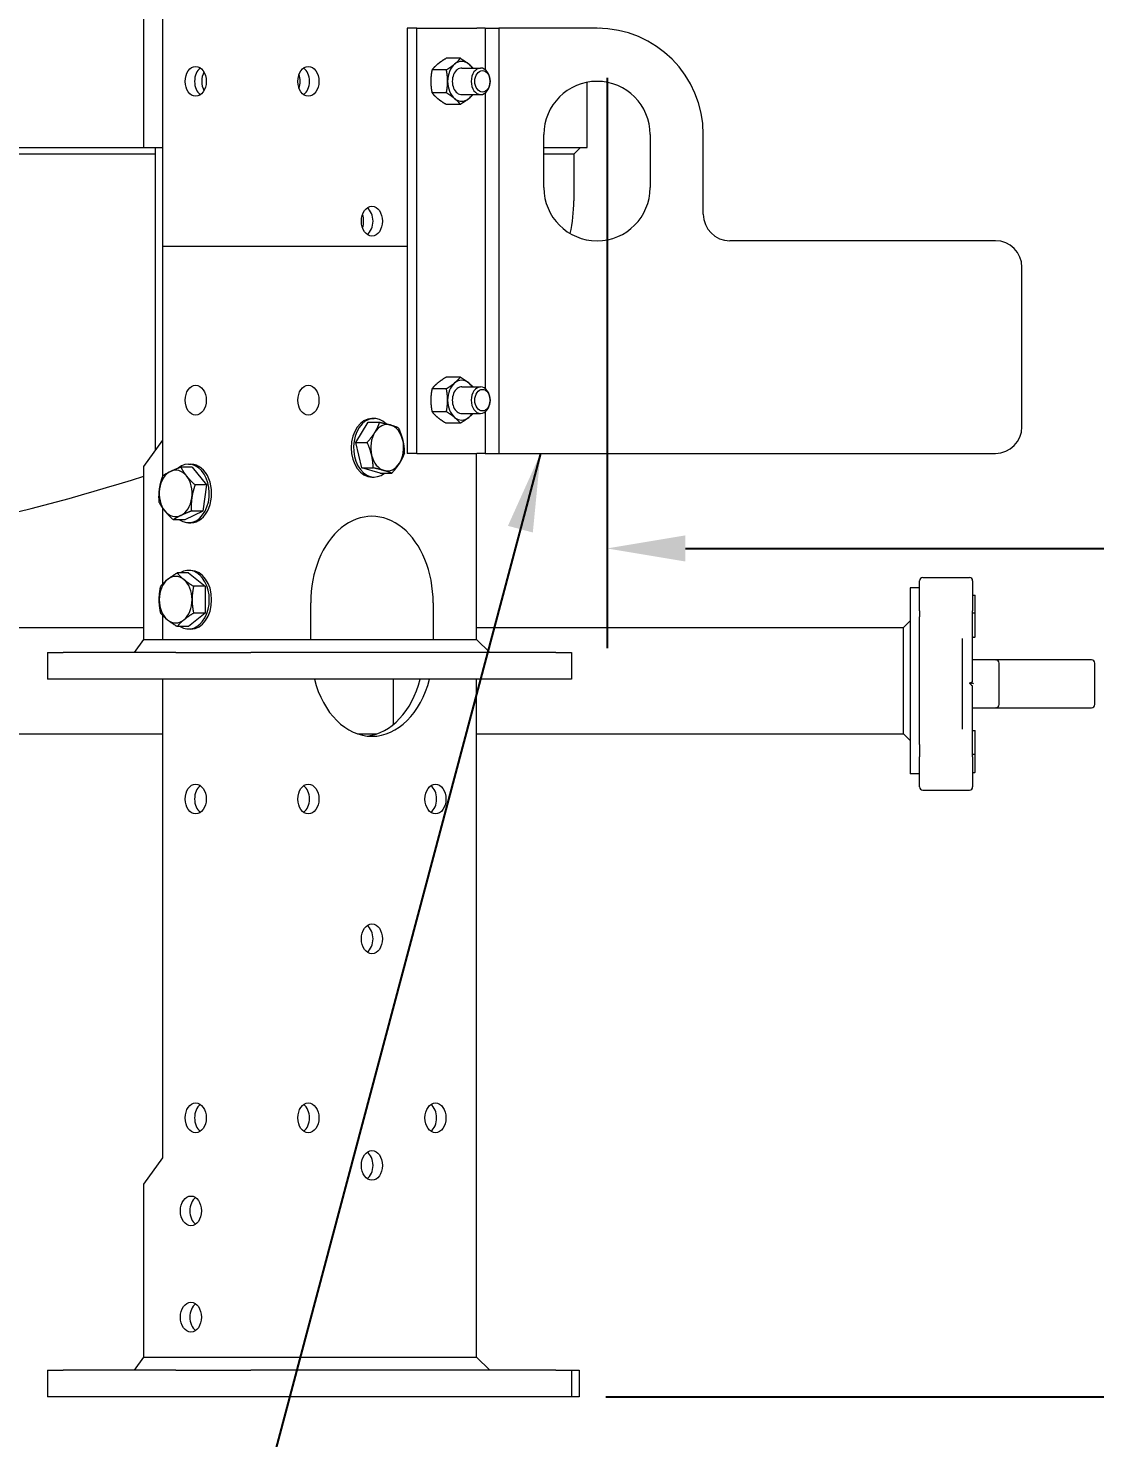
# Model space of a CAD drawing. Header units: inches. Extents: x 19 to 503, y 7 to 322.
# Drawn here: x 105.43 to 125.51, y 44.22 to 70.74 of the extents above; entities that cross this region are included whole.
import ezdxf

# ---------------------------------------------------------------- set-up
doc = ezdxf.new("R2010")
doc.units = ezdxf.units.IN
doc.header["$LTSCALE"] = 15
doc.header["$MEASUREMENT"] = 0
for name, color, linetype, lineweight in [('Dimension (ANSI)', 7, 'Continuous', 25), ('Symbol (ANSI)', 7, 'Continuous', 25), ('Visible (ANSI)', 7, 'Continuous', 50)]:
    doc.layers.add(name, color=color, linetype=linetype, lineweight=lineweight)
doc.styles.add('MEMCOR Medium', font='arial.ttf')
doc.dimstyles.new('Default (ANSI)', dxfattribs={"dimscale": 15, "dimtxt": 0.15, "dimasz": 0.098425, "dimexe": 0.125, "dimexo": 0.0625, "dimgap": 0.031496, "dimtad": 0, "dimtih": 1, "dimtoh": 1, "dimdec": 4, "dimrnd": 1e-08, "dimzin": 3, "dimdsep": 46, "dimlunit": 5, "dimtxsty": 'MEMCOR Medium', "dimcen": 0.09, "dimdle": 0.393701, "dimclrd": 256, "dimclre": 256, "dimclrt": 256, "dimadec": 0, "dimazin": 1, "dimtfac": 0.8, "dimtofl": 0, "dimtmove": 0, "dimatfit": 3, "dimfxl": 1, "dimfrac": 1, "dimtolj": 1, "dimtzin": 4, "dimlwd": -1, "dimlwe": -1, "dimarcsym": 0})
doc.dimstyles.new('Default (ANSI)$7', dxfattribs={"dimscale": 15, "dimtxt": 0.15, "dimasz": 0.098425, "dimexe": 0.125, "dimexo": 0.0625, "dimgap": 0.031496, "dimtad": 0, "dimtih": 1, "dimtoh": 1, "dimdec": 4, "dimrnd": 1e-08, "dimzin": 3, "dimdsep": 46, "dimlunit": 5, "dimtxsty": 'MEMCOR Medium', "dimcen": 0.09, "dimdle": 0.393701, "dimclrd": 256, "dimclre": 256, "dimclrt": 256, "dimadec": 0, "dimazin": 1, "dimtfac": 0.8, "dimtofl": 0, "dimtmove": 0, "dimatfit": 3, "dimfxl": 1, "dimfrac": 1, "dimtolj": 1, "dimtzin": 4, "dimlwd": -1, "dimlwe": -1, "dimarcsym": 0})

# ---------------------------------------------------------------- blocks, each defined once
blk = doc.blocks.new('*D18')
at = {"layer": 'Defpoints', "color": 0, "transparency": 16777216}
for p in [(117.706, 77.494), (115.368, 44.987), (162.613, 44.987)]:
    blk.add_point(p, dxfattribs=at)
at = {"layer": 'Dimension (ANSI)', "transparency": 16777216}
for p, q in [((118.643, 77.494), (164.488, 77.494)), ((162.613, 76.018), (162.613, 65.455)), ((162.613, 46.464), (162.613, 57.027)), ((116.306, 44.987), (164.488, 44.987))]:
    blk.add_line(p, q, dxfattribs=at)
for points in [[(162.367, 76.018), (162.859, 76.018), (162.613, 77.494)], [(162.367, 46.464), (162.859, 46.464), (162.613, 44.987)]]:
    blk.add_solid(points, dxfattribs=at)
at = {"layer": 'Dimension (ANSI)', "transparency": 16777216, "char_height": 2.25, "attachment_point": 5, "style": 'MEMCOR Medium'}
for s, insert in [('\\A1; 32{\\H0.8x;\\S1#2;} in', (162.613, 63.541)), ('\\A1;[825.7 mm]', (162.613, 59.326))]:
    blk.add_mtext(s, dxfattribs=dict(at, insert=insert))
blk = doc.blocks.new('*D23')
at = {"layer": 'Defpoints', "color": 0, "transparency": 16777216}
for p in [(116.331, 70.744), (152.331, 70.744), (152.331, 60.952)]:
    blk.add_point(p, dxfattribs=at)
at = {"layer": 'Dimension (ANSI)', "transparency": 16777216}
for p, q in [((116.331, 69.807), (116.331, 59.077)), ((152.331, 69.807), (152.331, 59.077)), ((117.807, 60.952), (126.206, 60.952)), ((150.854, 60.952), (142.456, 60.952))]:
    blk.add_line(p, q, dxfattribs=at)
for points in [[(117.807, 61.198), (117.807, 60.706), (116.331, 60.952)], [(150.854, 61.198), (150.854, 60.706), (152.331, 60.952)]]:
    blk.add_solid(points, dxfattribs=at)
at = {"layer": 'Dimension (ANSI)', "transparency": 16777216, "char_height": 2.25, "attachment_point": 5, "style": 'MEMCOR Medium'}
for s, insert in [('\\A1; 36 in', (134.331, 62.574)), ('\\A1;[914.4 mm]', (134.331, 59.037))]:
    blk.add_mtext(s, dxfattribs=dict(at, insert=insert))

msp = doc.modelspace()

# ---------------------------------------------------------------- linework, layer by layer
at = {"layer": 'Visible (ANSI)', "linetype": 'Continuous', "lineweight": 18}
for p, q in [((107.605108, 80.14137), (107.605108, 68.49437)), ((107.96741, 62.99137), (107.96741, 80.14137)), ((112.570759, 70.74137), (112.570759, 62.74137)), ((112.747536, 70.74137), (112.570759, 70.74137)), ((112.747536, 70.74137), (113.878907, 70.74137)), ((112.747536, 62.74137), (112.747536, 70.74137)), ((114.036529, 70.74137), (113.878907, 70.74137)), ((114.036529, 70.74137), (114.294592, 70.74137)), ((114.036529, 70.74137), (114.036529, 69.960629)), ((116.142511, 70.74137), (114.294592, 70.74137)), ((114.294592, 70.74137), (114.294592, 62.74137)), ((113.570966, 70.174383), (113.30155, 70.174383)), ((113.305801, 69.957876), (113.036385, 69.957876)), ((113.594595, 69.99137), (113.951602, 69.99137)), ((113.305801, 69.524864), (113.036385, 69.524864)), ((114.036529, 69.52211), (114.036529, 63.960629)), ((114.128358, 69.745317), (114.128345, 69.746235)), ((114.128358, 69.737423), (114.128345, 69.736505)), ((115.956301, 68.49437), (115.956301, 69.72388)), ((113.570966, 69.308357), (113.30155, 69.308357)), ((113.594595, 69.49137), (113.951602, 69.49137)), ((115.142511, 67.74137), (115.142511, 68.74137)), ((117.142511, 68.74137), (117.142511, 67.74137)), ((118.142511, 67.24137), (118.142511, 68.74137)), ((82.806569, 68.49437), (107.605108, 68.49437)), ((107.605108, 68.49437), (107.96741, 68.49437)), ((107.827651, 62.793721), (107.827651, 68.49437)), ((115.142511, 68.49437), (115.956301, 68.49437)), ((115.705839, 68.36937), (115.830839, 68.49437)), ((107.827651, 68.36937), (82.584026, 68.36937)), ((115.705839, 68.36937), (115.142511, 68.36937)), ((115.705839, 68.36937), (115.705839, 67.49437)), ((107.96741, 66.63737), (109.160092, 66.63737)), ((107.96741, 62.315168), (107.96741, 66.63737)), ((109.160092, 66.63737), (110.135899, 66.63737)), ((110.135899, 66.63737), (112.570759, 66.63737)), ((123.642511, 66.74137), (118.642511, 66.74137)), ((124.142511, 63.24137), (124.142511, 66.24137)), ((113.305801, 63.957876), (113.036385, 63.957876)), ((113.570966, 64.174383), (113.30155, 64.174383)), ((113.594595, 63.99137), (113.951602, 63.99137)), ((114.128358, 63.745317), (114.128345, 63.746235)), ((114.128358, 63.737423), (114.128345, 63.736505)), ((111.904872, 63.398551), (111.949415, 63.398551)), ((113.305801, 63.524864), (113.036385, 63.524864)), ((113.594595, 63.49137), (113.951602, 63.49137)), ((114.036529, 63.52211), (114.036529, 62.74137)), ((111.599341, 62.947892), (111.835935, 63.326382)), ((111.835935, 63.326382), (112.051372, 63.326382)), ((113.570966, 63.308357), (113.30155, 63.308357)), ((107.613857, 62.49137), (107.96741, 62.99137)), ((111.71282, 62.46888), (111.599341, 62.947892)), ((111.599341, 62.947892), (111.814778, 62.947892)), ((112.747536, 62.74137), (112.570759, 62.74137)), ((112.747536, 62.74137), (113.878907, 62.74137)), ((113.875942, 59.24137), (113.875942, 62.74137)), ((113.875942, 59.24137), (113.875942, 62.74137)), ((114.036529, 62.74137), (113.878907, 62.74137)), ((114.036529, 62.74137), (114.294592, 62.74137)), ((114.294592, 62.74137), (123.642511, 62.74137)), ((107.613857, 59.24137), (107.613857, 62.49137)), ((108.523083, 62.482789), (108.307646, 62.482789)), ((108.453198, 62.538551), (108.49774, 62.538551)), ((108.523083, 62.482789), (108.791522, 62.149488)), ((112.062894, 62.368357), (111.71282, 62.46888)), ((111.71282, 62.46888), (111.928258, 62.46888)), ((112.062894, 62.368357), (112.278332, 62.368357)), ((108.791522, 62.149488), (108.576085, 62.149488)), ((108.791522, 62.149488), (108.721637, 61.654069)), ((111.904872, 62.296189), (111.949415, 62.296189)), ((107.96741, 60.284513), (107.96741, 61.710041)), ((108.721637, 61.654069), (108.383313, 61.49195)), ((108.721637, 61.654069), (108.5062, 61.654069)), ((108.383313, 61.49195), (108.167876, 61.49195)), ((108.453198, 61.436189), (108.49774, 61.436189)), ((108.453168, 60.492551), (108.237731, 60.492551)), ((108.453168, 60.492551), (108.762542, 60.239997)), ((108.49774, 60.538551), (108.453198, 60.538551)), ((108.762542, 60.239997), (108.547105, 60.239997)), ((108.762542, 60.239997), (108.762572, 59.734816)), ((122.034413, 60.212748), (122.034413, 56.712748)), ((122.213713, 60.212748), (122.034413, 60.212748)), ((122.213713, 59.827589), (122.213713, 60.345157)), ((122.273713, 60.405157), (123.153713, 60.405157)), ((123.213713, 60.345157), (123.213713, 59.827589)), ((123.223713, 60.071675), (123.253713, 60.071675)), ((123.263713, 59.747679), (123.263713, 60.061675)), ((107.96741, 59.24137), (107.96741, 59.690204)), ((108.762572, 59.734816), (108.453228, 59.482188)), ((108.762572, 59.734816), (108.547135, 59.734816)), ((110.752288, 59.24137), (110.752288, 59.92737)), ((113.057456, 59.92737), (113.057456, 59.24137)), ((122.213713, 59.77993), (122.213713, 59.827589)), ((122.213713, 59.77993), (122.213713, 59.662942)), ((123.213713, 59.827589), (123.213713, 59.77993)), ((123.213713, 58.455657), (123.213713, 59.77993)), ((123.223713, 59.737679), (123.253713, 59.737679)), ((123.263713, 59.743025), (123.263713, 59.747679)), ((123.263713, 59.459795), (123.263713, 59.743025)), ((102.518013, 59.462748), (107.613857, 59.462748)), ((108.453228, 59.482188), (108.237791, 59.482188)), ((108.49774, 59.436189), (108.453198, 59.436189)), ((113.875942, 59.462748), (121.909413, 59.462748)), ((121.909413, 59.462748), (122.034413, 59.587748)), ((121.909413, 57.777257), (121.909413, 59.462748)), ((122.213713, 57.262553), (122.213713, 59.662942)), ((123.263713, 59.444448), (123.263713, 59.459795)), ((123.263713, 59.295221), (123.263713, 59.444448)), ((107.43708, 58.99137), (107.613857, 59.24137)), ((107.613857, 59.24137), (109.160092, 59.24137)), ((109.160092, 59.24137), (110.135899, 59.24137)), ((110.135899, 59.24137), (113.673846, 59.24137)), ((113.673846, 59.24137), (113.875942, 59.24137)), ((113.875942, 59.24137), (114.125942, 58.99137)), ((123.013713, 59.256333), (123.013713, 57.553982)), ((123.223713, 59.285221), (123.253713, 59.285221)), ((105.798355, 58.99137), (106.091248, 58.99137)), ((105.798355, 58.99137), (105.798355, 58.49137)), ((108.212568, 58.99137), (106.091248, 58.99137)), ((108.212568, 58.99137), (109.626782, 58.99137)), ((115.368489, 58.99137), (109.626782, 58.99137)), ((115.368489, 58.99137), (115.661382, 58.99137)), ((115.661382, 58.99137), (115.661382, 58.49137)), ((123.650102, 58.855157), (123.213713, 58.855157)), ((123.650102, 58.855157), (123.653713, 58.855157)), ((123.665832, 58.855157), (123.653713, 58.855157)), ((125.449454, 58.855157), (123.665832, 58.855157)), ((123.713713, 58.015157), (123.713713, 58.795157)), ((125.449454, 58.855157), (125.453713, 58.855157)), ((125.513713, 58.015157), (125.513713, 58.795157)), ((106.091248, 58.49137), (105.798355, 58.49137)), ((108.212568, 58.49137), (106.091248, 58.49137)), ((107.96741, 49.48737), (107.96741, 58.49137)), ((109.626782, 58.49137), (108.212568, 58.49137)), ((115.368489, 58.49137), (109.626782, 58.49137)), ((112.304388, 58.49137), (112.304388, 57.635749)), ((113.875942, 45.73737), (113.875942, 58.49137)), ((115.661382, 58.49137), (115.368489, 58.49137)), ((123.18551, 58.419851), (123.153713, 58.419851)), ((123.153713, 58.419851), (123.191181, 58.382383)), ((123.191181, 58.382383), (123.208933, 58.364631)), ((123.213713, 57.030385), (123.213713, 58.354657)), ((123.213713, 57.955157), (123.650102, 57.955157)), ((123.653713, 57.955157), (123.650102, 57.955157)), ((123.653713, 57.955157), (123.665832, 57.955157)), ((123.665832, 57.955157), (125.449454, 57.955157)), ((125.453713, 57.955157), (125.449454, 57.955157)), ((121.909413, 57.462748), (121.909413, 57.777257)), ((102.518013, 57.462748), (107.96741, 57.462748)), ((111.634805, 57.462748), (111.998163, 57.462748)), ((113.875942, 57.462748), (121.909413, 57.462748)), ((121.909413, 57.462748), (122.034413, 57.337748)), ((123.223713, 57.525094), (123.253713, 57.525094)), ((123.263713, 57.365867), (123.263713, 57.515094)), ((123.263713, 57.35052), (123.263713, 57.365867)), ((123.263713, 57.067289), (123.263713, 57.35052)), ((122.213713, 57.262553), (122.213713, 57.030385)), ((122.213713, 56.982726), (122.213713, 57.030385)), ((123.213713, 57.030385), (123.213713, 56.982726)), ((123.253713, 57.072636), (123.223713, 57.072636)), ((123.263713, 57.062636), (123.263713, 57.067289)), ((123.263713, 56.74864), (123.263713, 57.062636)), ((122.213713, 56.465157), (122.213713, 56.982726)), ((123.213713, 56.982726), (123.213713, 56.465157)), ((122.213713, 56.712748), (122.034413, 56.712748)), ((123.223713, 56.73864), (123.253713, 56.73864)), ((122.273713, 56.405157), (123.153713, 56.405157)), ((107.613857, 48.98737), (107.96741, 49.48737)), ((107.613857, 45.73737), (107.613857, 48.98737)), ((107.43708, 45.48737), (107.613857, 45.73737)), ((107.613857, 45.73737), (109.160092, 45.73737)), ((109.160092, 45.73737), (110.135899, 45.73737)), ((110.135899, 45.73737), (113.673846, 45.73737)), ((113.673846, 45.73737), (113.875942, 45.73737)), ((113.875942, 45.73737), (114.125942, 45.48737)), ((105.798355, 45.48737), (106.091248, 45.48737)), ((105.798355, 45.48737), (105.798355, 44.98737)), ((108.212568, 45.48737), (106.091248, 45.48737)), ((108.212568, 45.48737), (109.626782, 45.48737)), ((115.368489, 45.48737), (109.626782, 45.48737)), ((115.368489, 45.48737), (115.661382, 45.48737)), ((115.661382, 45.48737), (115.661382, 44.98737)), ((115.661382, 45.48737), (115.805217, 45.48737)), ((115.805217, 45.48737), (115.805217, 44.98737)), ((106.091248, 44.98737), (105.798355, 44.98737)), ((108.212568, 44.98737), (106.091248, 44.98737)), ((109.626782, 44.98737), (108.212568, 44.98737)), ((115.368489, 44.98737), (109.626782, 44.98737)), ((115.661382, 44.98737), (115.368489, 44.98737)), ((115.805217, 44.98737), (115.661382, 44.98737))]:
    msp.add_line(p, q, dxfattribs=at)
for centre, radius, start, end in [((116.142511, 68.74137), 2, 0, 90), ((116.142511, 68.74137), 1, 0, 180), ((116.142511, 67.74137), 1, 180, 0), ((112.935839, 67.49437), 2.77, 347.1600903, 0), ((118.642511, 67.24137), 0.5, 180, 270), ((123.642511, 66.24137), 0.5, 0, 90), ((123.642511, 63.24137), 0.5, 270, 0), ((95.205839, 101.717807), 41.313437, 276.5999724, 287.4779384), ((122.273713, 60.345157), 0.06, 90, 180), ((123.153713, 60.345157), 0.06, 0, 90), ((123.223713, 60.081675), 0.01, 180, 270), ((123.253713, 60.061675), 0.01, 0, 90), ((123.223713, 59.727679), 0.01, 90, 180), ((123.253713, 59.747679), 0.01, 270, 0), ((123.223713, 59.275221), 0.01, 90, 180), ((123.253713, 59.295221), 0.01, 270, 0), ((123.653713, 58.795157), 0.06, 0, 90), ((125.453713, 58.795157), 0.06, 0, 90), ((123.653713, 58.015157), 0.06, 270, 0), ((125.453713, 58.015157), 0.06, 270, 0), ((123.223713, 57.535094), 0.01, 180, 270), ((123.253713, 57.515094), 0.01, 0, 90), ((123.223713, 57.082636), 0.01, 180, 270), ((123.253713, 57.062636), 0.01, 0, 90), ((123.223713, 56.72864), 0.01, 90, 180), ((123.253713, 56.74864), 0.01, 270, 0), ((122.273713, 56.465157), 0.06, 180, 270), ((123.153713, 56.465157), 0.06, 270, 0)]:
    msp.add_arc(centre, radius, start, end, dxfattribs=at)
for centre, major_axis, ratio, start_param, end_param in [((113.59465, 69.74137), (0, -0.375), 0.707106781, 3.665191429, 4.71238898), ((113.59465, 69.74137), (0, 0.375), 0.707106781, 5.759586532, 6.806784083), ((113.59465, 69.74137), (0, 0.375), 0.707106781, 5.442116637, 5.759586532), ((108.764112, 69.74137), (0, -0.28), 0.707106781, 3.604362771, 5.820415189), ((108.899669, 69.74137), (0, 0.28), 0.707106781, 0.908791303, 2.232801351), ((110.354894, 69.74137), (0, 0.28), 0.707106781, 4.246408634, 5.178369326), ((110.531671, 69.74137), (0, -0.28), 0.707106781, 0.463356226, 2.678236428), ((110.531879, 69.74137), (0, 0.28), 0.707106781, 3.604362771, 5.820415189), ((113.59465, 69.74137), (0, 0.250136), 0.707106781, 6.250227729, 9.457735539), ((113.951602, 69.74137), (0, 0.25), 0.707106781, 4.731850413, 10.976112854), ((113.59465, 69.74137), (0, -0.375), 0.707106781, 4.71238898, 5.759586532), ((113.59465, 69.74137), (0, -0.375), 0.707106781, 5.759586532, 6.806784083), ((113.59465, 69.74137), (0, 0.375), 0.707106781, 3.665191429, 3.982661324), ((111.551319, 67.11037), (0, 0.28), 0.707106781, 4.245242869, 5.179535091), ((111.728096, 67.11037), (0, -0.28), 0.707106781, 0.462770118, 2.678822536), ((111.728096, 67.11037), (0, 0.28), 0.707106781, 3.604362771, 5.820415189), ((113.59465, 63.74137), (0, -0.375), 0.707106781, 3.665191429, 4.71238898), ((113.59465, 63.74137), (0, 0.250136), 0.707106781, 6.250227729, 9.457735539), ((113.59465, 63.74137), (0, 0.375), 0.707106781, 5.759586532, 6.806784083), ((113.59465, 63.74137), (0, 0.375), 0.707106781, 5.442116637, 5.759586532), ((113.951602, 63.74137), (0, 0.25), 0.707106781, 4.731850413, 10.976112854), ((113.59465, 63.74137), (0, -0.375), 0.707106781, 4.71238898, 5.759586532), ((111.904872, 62.84737), (0, -0.551181), 0.707106781, 3.141592654, 6.283185307), ((111.949415, 62.84737), (0, -0.551181), 0.707106781, 2.526339864, 6.800671447), ((113.59465, 63.74137), (0, -0.375), 0.707106781, 5.759586532, 6.806784083), ((113.59465, 63.74137), (0, 0.375), 0.707106781, 3.665191429, 3.982661324), ((112.192483, 62.84737), (0, -0.4375), 0.707106781, 3.988470503, 5.035668054), ((112.192483, 62.84737), (0, 0.4375), 0.707106781, 6.082865606, 7.130063157), ((112.192483, 62.84737), (0, 0.4375), 0.707106781, 5.035668054, 6.082865606), ((112.192483, 62.84737), (0, 0.4375), 0.707106781, 3.988470503, 5.035668054), ((112.192483, 62.84737), (0, -0.4375), 0.707106781, 5.035668054, 6.082865606), ((108.21013, 61.98737), (0, 0.4375), 0.707106781, 0.326691497, 1.373889048), ((108.21013, 61.98737), (0, 0.4375), 0.707106781, 5.562679253, 6.609876804), ((108.453198, 61.98737), (0, -0.551181), 0.707106781, 5.829487559, 9.951247196), ((108.49774, 61.98737), (0, -0.551181), 0.707106781, 0, 3.141592654), ((112.192483, 62.84737), (0, -0.4375), 0.707106781, 6.082865606, 7.130063157), ((108.21013, 61.98737), (0, -0.4375), 0.707106781, 4.515481702, 5.562679253), ((108.21013, 61.98737), (0, 0.4375), 0.707106781, 4.515481702, 5.562679253), ((108.21013, 61.98737), (0, -0.4375), 0.707106781, 0.326691497, 1.373889048), ((108.21013, 61.98737), (0, -0.4375), 0.707106781, 5.562679253, 6.609876804), ((111.904872, 59.92737), (0, 1.63), 0.707106781, 4.71238898, 7.853981634), ((108.453198, 59.98737), (0, 0.551181), 0.707106781, 2.730146839, 6.694631122), ((108.49774, 59.98737), (0, 0.551181), 0.707106781, 3.141592654, 6.283185307), ((108.21013, 59.98737), (0, -0.4375), 0.707106781, 3.665274675, 4.712472226), ((108.21013, 59.98737), (0, 0.4375), 0.707106781, 5.759669778, 6.806867329), ((108.21013, 59.98737), (0, 0.4375), 0.707106781, 4.712472226, 5.759669778), ((108.21013, 59.98737), (0, -0.4375), 0.707106781, 4.712472226, 5.759669778), ((108.21013, 59.98737), (0, 0.4375), 0.707106781, 3.665274675, 4.712472226), ((108.21013, 59.98737), (0, -0.4375), 0.707106781, 5.759669778, 6.806867329), ((111.904872, 59.04737), (0, -1.63), 0.707106781, 5.060480377, 7.505890237), ((111.728096, 59.04737), (0, -1.63), 0.707106781, 0.076762481, 1.22270493), ((123.153713, 58.455657), (-0.06, 0), 0.425, 2.540898119, 3.141592654), ((123.153713, 58.354657), (0.06, 0), 0.425, 0, 0.401870647), ((108.764112, 56.23737), (0, -0.28), 0.707106781, 3.604362771, 5.820415189), ((110.531879, 56.23737), (0, 0.28), 0.707106781, 3.604362771, 5.820415189), ((112.924313, 56.23737), (0, 0.28), 0.707106781, 3.604362771, 5.820415189), ((111.728096, 53.60637), (0, 0.28), 0.707106781, 3.604362771, 5.820415189), ((108.764112, 50.23737), (0, -0.28), 0.707106781, 3.604362771, 5.820415189), ((110.531879, 50.23737), (0, 0.28), 0.707106781, 3.604362771, 5.820415189), ((112.924313, 50.23737), (0, 0.28), 0.707106781, 3.604362771, 5.820415189), ((111.728096, 49.34337), (0, 0.28), 0.707106781, 3.604362771, 5.820415189), ((108.674517, 48.48737), (0, -0.28), 0.707106781, 3.604362771, 5.820415189), ((108.674517, 46.48737), (0, -0.28), 0.707106781, 3.604362771, 5.820415189)]:
    msp.add_ellipse(centre, major_axis=major_axis, ratio=ratio, start_param=start_param, end_param=end_param, dxfattribs=at)
for centre, major_axis in [((108.587335, 69.74137), (0, 0.28)), ((110.708655, 69.74137), (0, -0.28)), ((113.984973, 69.74137), (0, 0.202815)), ((111.904872, 67.11037), (0, -0.28)), ((108.587335, 63.74137), (0, 0.28)), ((110.708655, 63.74137), (0, -0.28)), ((113.984973, 63.74137), (0, -0.202815)), ((108.587335, 56.23737), (0, 0.28)), ((110.708655, 56.23737), (0, -0.28)), ((113.101089, 56.23737), (0, -0.28)), ((111.904872, 53.60637), (0, -0.28)), ((108.587335, 50.23737), (0, 0.28)), ((110.708655, 50.23737), (0, -0.28)), ((113.101089, 50.23737), (0, -0.28)), ((111.904872, 49.34337), (0, -0.28)), ((108.49774, 48.48737), (0, -0.28)), ((108.49774, 46.48737), (0, -0.28))]:
    msp.add_ellipse(centre, major_axis=major_axis, ratio=0.707106781, dxfattribs=at)
for points in [[(116.200518, 70.74437), (116.199271, 70.743124), (116.198025, 70.741879), (116.196778, 70.740634)], [(123.18551, 58.419851), (123.186685, 58.419851), (123.187846, 58.419762), (123.188991, 58.419586)]]:
    msp.add_open_spline(points, degree=3, dxfattribs=at)
for points, weights in [([(113.145284, 70.066129), (113.083752, 70.015889), (113.036385, 69.957876)], [1, 1.0379548493, 1]), ([(113.30155, 70.174383), (113.206815, 70.11637), (113.145284, 70.066129)], [1, 1.0379548493, 1]), ([(113.305801, 69.957876), (113.400536, 70.015889), (113.462067, 70.066129)], [1, 1.0379548493, 1]), ([(113.462067, 70.066129), (113.523599, 70.11637), (113.570966, 70.174383)], [1, 1.0379548493, 1]), ([(113.570966, 70.174383), (113.665701, 70.11637), (113.727232, 70.066129)], [1, 1.0379548493, 1]), ([(113.727232, 70.066129), (113.771325, 70.030128), (113.807073, 69.99137)], [1, 1.02690849784, 1.01566285889]), ([(113.036385, 69.957876), (113.012701, 69.841851), (113.012701, 69.74137)], [1, 1.0379548493, 1]), ([(113.329485, 69.74137), (113.329485, 69.841851), (113.305801, 69.957876)], [1, 1.0379548493, 1]), ([(113.012701, 69.74137), (113.012701, 69.640889), (113.036385, 69.524864)], [1, 1.0379548493, 1]), ([(113.036385, 69.524864), (113.083752, 69.466851), (113.145284, 69.41661)], [1, 1.0379548493, 1]), ([(113.305801, 69.524864), (113.329485, 69.640889), (113.329485, 69.74137)], [1, 1.0379548493, 1]), ([(113.462067, 69.41661), (113.400536, 69.466851), (113.305801, 69.524864)], [1, 1.0379548493, 1]), ([(113.145284, 69.41661), (113.206815, 69.36637), (113.30155, 69.308357)], [1, 1.0379548493, 1]), ([(113.570966, 69.308357), (113.523599, 69.36637), (113.462067, 69.41661)], [1, 1.0379548493, 1]), ([(113.727232, 69.41661), (113.665701, 69.36637), (113.570966, 69.308357)], [1, 1.0379548493, 1]), ([(113.807073, 69.49137), (113.771325, 69.452612), (113.727232, 69.41661)], [1.01566285889, 1.02690849784, 1]), ([(113.036385, 63.957876), (113.012701, 63.841851), (113.012701, 63.74137)], [1, 1.0379548493, 1]), ([(113.145284, 64.066129), (113.083752, 64.015889), (113.036385, 63.957876)], [1, 1.0379548493, 1]), ([(113.30155, 64.174383), (113.206815, 64.11637), (113.145284, 64.066129)], [1, 1.0379548493, 1]), ([(113.305801, 63.957876), (113.400536, 64.015889), (113.462067, 64.066129)], [1, 1.0379548493, 1]), ([(113.329485, 63.74137), (113.329485, 63.841851), (113.305801, 63.957876)], [1, 1.0379548493, 1]), ([(113.462067, 64.066129), (113.523599, 64.11637), (113.570966, 64.174383)], [1, 1.0379548493, 1]), ([(113.570966, 64.174383), (113.665701, 64.11637), (113.727232, 64.066129)], [1, 1.0379548493, 1]), ([(113.727232, 64.066129), (113.771325, 64.030128), (113.807073, 63.99137)], [1, 1.02690849784, 1.01566285889]), ([(113.012701, 63.74137), (113.012701, 63.640889), (113.036385, 63.524864)], [1, 1.0379548493, 1]), ([(113.305801, 63.524864), (113.329485, 63.640889), (113.329485, 63.74137)], [1, 1.0379548493, 1]), ([(113.036385, 63.524864), (113.083752, 63.466851), (113.145284, 63.41661)], [1, 1.0379548493, 1]), ([(113.145284, 63.41661), (113.206815, 63.36637), (113.30155, 63.308357)], [1, 1.0379548493, 1]), ([(113.462067, 63.41661), (113.400536, 63.466851), (113.305801, 63.524864)], [1, 1.0379548493, 1]), ([(113.570966, 63.308357), (113.523599, 63.36637), (113.462067, 63.41661)], [1, 1.0379548493, 1]), ([(113.727232, 63.41661), (113.665701, 63.36637), (113.570966, 63.308357)], [1, 1.0379548493, 1]), ([(113.807073, 63.49137), (113.771325, 63.452612), (113.727232, 63.41661)], [1.01566285889, 1.02690849784, 1]), ([(111.814778, 62.947892), (111.905804, 63.049308), (111.960706, 63.137137)], [1.01001874936, 1.04314139574, 1]), ([(111.960706, 63.137137), (112.015607, 63.224966), (112.051372, 63.326382)], [1, 1.04314139574, 1.01001874936]), ([(112.051372, 63.326382), (112.172805, 63.299448), (112.25404, 63.276121)], [1.01001874936, 1.04314139574, 1]), ([(112.25404, 63.276121), (112.335275, 63.252795), (112.401446, 63.22586)], [1, 1.04314139574, 1.01001874936]), ([(112.401446, 63.22586), (112.459483, 63.097509), (112.485817, 62.986354)], [1.01001874936, 1.04314139574, 1]), ([(111.899148, 62.708386), (111.872815, 62.819541), (111.814778, 62.947892)], [1, 1.04314139574, 1.01001874936]), ([(112.485817, 62.986354), (112.51215, 62.875199), (112.514926, 62.746848)], [1, 1.04314139574, 1.01001874936]), ([(111.928258, 62.46888), (111.925482, 62.597231), (111.899148, 62.708386)], [1.01001874936, 1.04314139574, 1]), ([(112.514926, 62.746848), (112.479161, 62.645431), (112.424259, 62.557602)], [1.01001874936, 1.04314139574, 1]), ([(107.969322, 62.320671), (108.032345, 62.36411), (108.110853, 62.40173)], [1.01001874936, 1.04314139574, 1]), ([(108.110853, 62.40173), (108.189361, 62.43935), (108.307646, 62.482789)], [1, 1.04314139574, 1.01001874936]), ([(108.307646, 62.482789), (108.351943, 62.393482), (108.414234, 62.316139)], [1.01001874936, 1.04314139574, 1]), ([(112.130925, 62.418619), (112.04969, 62.441945), (111.928258, 62.46888)], [1, 1.04314139574, 1.01001874936]), ([(112.278332, 62.368357), (112.21216, 62.395292), (112.130925, 62.418619)], [1.01001874936, 1.04314139574, 1]), ([(112.424259, 62.557602), (112.369358, 62.469774), (112.278332, 62.368357)], [1, 1.04314139574, 1.01001874936]), ([(107.899437, 61.825251), (107.890532, 61.957999), (107.906749, 62.072961)], [1.01001874936, 1.04314139574, 1]), ([(107.906749, 62.072961), (107.922966, 62.187924), (107.969322, 62.320671)], [1, 1.04314139574, 1.01001874936]), ([(108.414234, 62.316139), (108.476526, 62.238796), (108.576085, 62.149488)], [1, 1.04314139574, 1.01001874936]), ([(108.576085, 62.149488), (108.529728, 62.016741), (108.513511, 61.901779)], [1.01001874936, 1.04314139574, 1]), ([(108.006026, 61.658601), (107.943734, 61.735944), (107.899437, 61.825251)], [1, 1.04314139574, 1.01001874936]), ([(108.513511, 61.901779), (108.497294, 61.786816), (108.5062, 61.654069)], [1, 1.04314139574, 1.01001874936]), ([(108.167876, 61.49195), (108.068317, 61.581258), (108.006026, 61.658601)], [1.01001874936, 1.04314139574, 1]), ([(108.309407, 61.57301), (108.230899, 61.53539), (108.167876, 61.49195)], [1, 1.04314139574, 1.01001874936]), ([(108.5062, 61.654069), (108.387915, 61.610629), (108.309407, 61.57301)], [1.01001874936, 1.04314139574, 1]), ([(108.055428, 60.366238), (108.127212, 60.42486), (108.237731, 60.492551)], [1, 1.04314139574, 1.01001874936]), ([(108.237731, 60.492551), (108.292997, 60.42488), (108.364787, 60.366274)], [1.01001874936, 1.04314139574, 1]), ([(107.900771, 59.987333), (107.900764, 60.104561), (107.928387, 60.239924)], [1, 1.04314139574, 1.01001874936]), ([(107.928387, 60.239924), (107.983644, 60.307615), (108.055428, 60.366238)], [1.01001874936, 1.04314139574, 1]), ([(108.364787, 60.366274), (108.436578, 60.307669), (108.547105, 60.239997)], [1, 1.04314139574, 1.01001874936]), ([(108.547105, 60.239997), (108.519482, 60.104634), (108.519489, 59.987406)], [1.01001874936, 1.04314139574, 1]), ([(107.928416, 59.734743), (107.900778, 59.870106), (107.900771, 59.987333)], [1.01001874936, 1.04314139574, 1]), ([(108.519489, 59.987406), (108.519496, 59.870179), (108.547135, 59.734816)], [1, 1.04314139574, 1.01001874936]), ([(108.055473, 59.608466), (107.983682, 59.667071), (107.928416, 59.734743)], [1, 1.04314139574, 1.01001874936]), ([(108.547135, 59.734816), (108.436616, 59.667124), (108.364832, 59.608502)], [1.01001874936, 1.04314139574, 1]), ([(108.237791, 59.482188), (108.127263, 59.54986), (108.055473, 59.608466)], [1.01001874936, 1.04314139574, 1]), ([(108.364832, 59.608502), (108.293048, 59.54988), (108.237791, 59.482188)], [1, 1.04314139574, 1.01001874936])]:
    msp.add_rational_spline(points, weights, degree=2, dxfattribs=at)
for points, knots in [([(123.153713, 58.419851), (123.160534, 58.419851), (123.167381, 58.421711), (123.178561, 58.426456), (123.183141, 58.428955), (123.187214, 58.431335)], [0, 0, 0, 0, 0.05197567568, 0.05197567568, 0.0923027288, 0.0923027288, 0.0923027288, 0.0923027288]), ([(123.187214, 58.431335), (123.18839, 58.432022), (123.189524, 58.432701), (123.195071, 58.43607), (123.199597, 58.438994), (123.203209, 58.441244)], [0.0923027288, 0.0923027288, 0.0923027288, 0.0923027288, 0.10395135135, 0.10395135135, 0.15173708354, 0.15173708354, 0.15173708354, 0.15173708354]), ([(123.217371, 58.411548), (123.212594, 58.413749), (123.207779, 58.415305), (123.201757, 58.417002), (123.199267, 58.417619), (123.194176, 58.418712), (123.191594, 58.419187), (123.188991, 58.419586)], [0, 0, 0, 0, 0.0554026382, 0.0554026382, 0.091701074, 0.091701074, 0.1274278989, 0.1274278989, 0.1274278989, 0.1274278989]), ([(123.226957, 58.407364), (123.226919, 58.407378), (123.226882, 58.407391), (123.225171, 58.408006), (123.222265, 58.409293), (123.217371, 58.411548)], [-0.00064885071, -0.00064885071, -0.00064885071, -0.00064885071, 0, 0, 0.02871512002, 0.02871512002, 0.02871512002, 0.02871512002])]:
    msp.add_open_spline(points, degree=3, knots=knots, dxfattribs=at)

# ---------------------------------------------------------------- dimensions: what is measured, and where the dimension line sits
at = {"layer": 'Dimension (ANSI)'}
for base, p1, p2, angle, text, override, picture, middle in [((162.612584, 44.98737), (117.705839, 77.49437), (115.368489, 44.98737), 90, ' <> in\\X[825.7 mm]', {"dimgap": 0.031496, "dimdec": 4, "dimpost": '', "dimtol": 0, "dimlim": 0, "dimtp": 0, "dimtm": 0, "dimtdec": 2, "dimatfit": 1}, '*D18', (162.612584, 61.24087)), ((152.330839, 60.951672), (116.330839, 70.74437), (152.330839, 70.74437), 180, ' <> in\\X[914.4 mm]', {"dimgap": 0.031496, "dimtih": 0, "dimtoh": 0, "dimdec": 4, "dimpost": '', "dimtol": 0, "dimlim": 0, "dimtp": 0, "dimtm": 0, "dimtdec": 2, "dimatfit": 1}, '*D23', (134.331089, 60.951672))]:
    dim = msp.add_linear_dim(base=base, p1=p1, p2=p2, angle=angle, text=text, dimstyle='Default (ANSI)', override=override, dxfattribs=at)
    dim.commit()
    dim.dimension.update_dxf_attribs({"geometry": picture, "text_midpoint": middle, "dimtype": 160})

# ---------------------------------------------------------------- leaders
at = {"layer": 'Symbol (ANSI)', "annotation_type": 0, "has_hookline": 1, "hookline_direction": 1, "text_width": 38.225445}
msp.add_leader([(115.079297, 62.74137), (105.088978, 25.205268), (103.6126, 25.205268)], dimstyle='Default (ANSI)$7', override={"dimtad": 0}, dxfattribs=at)

doc.saveas('drawing.dxf')
